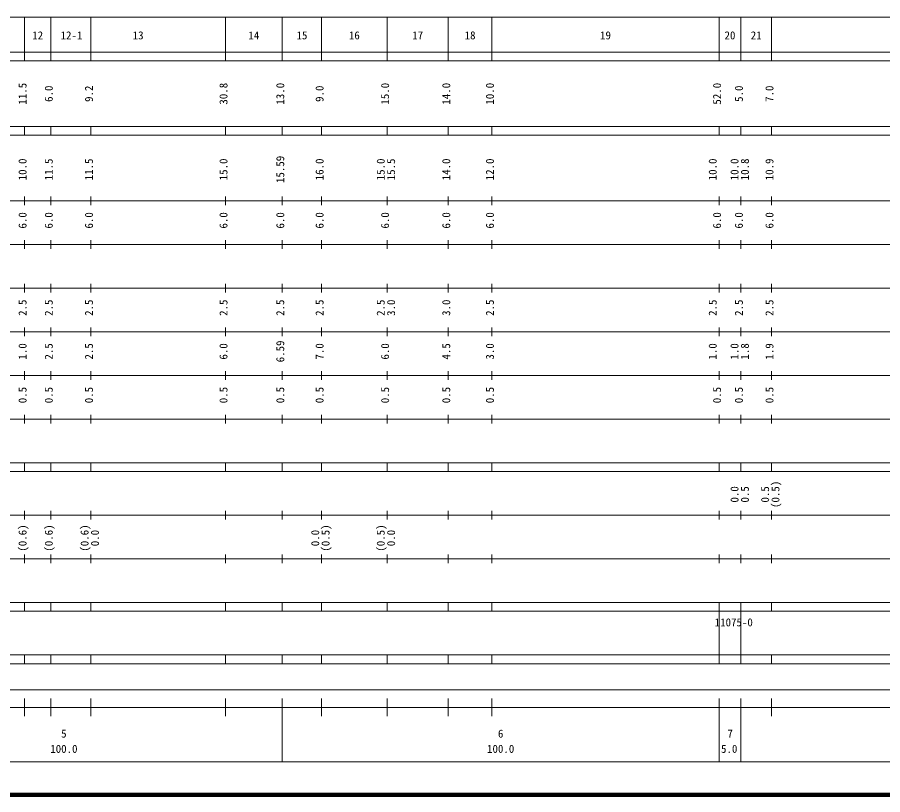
# Model space of a CAD drawing. Units: millimetres on the paper, enlarged 1000 times. Extents: x 40000 to 680000, y 20000 to 380000.
# Drawn here: x 307337 to 505464, y 20000 to 198000 of the extents above; entities that cross this region are included whole.
import ezdxf
from ezdxf.enums import TextEntityAlignment as Align

# ---------------------------------------------------------------- set-up
doc = ezdxf.new("R2010")
doc.units = ezdxf.units.MM
doc.header["$LTSCALE"] = 1000
doc.layers.add('M-TTL', color=2, linetype='Continuous', lineweight=140)
doc.layers.add('M-TTL-BAND', color=7, linetype='Continuous', lineweight=13)
doc.styles.add('ＭＳ ゴシック', font='')
doc.styles.get('ＭＳ ゴシック').set_extended_font_data('MS Gothic')

msp = doc.modelspace()

# ---------------------------------------------------------------- linework, layer by layer
at = {"layer": 'M-TTL'}
msp.add_line((40000, 20000), (680000, 20000), dxfattribs=at)
at = {"layer": 'M-TTL-BAND'}
for p, q in [((68000, 198000), (579000, 198000)), ((309000, 188000), (309000, 198000)), ((315000, 188000), (315000, 198000)), ((324200, 188000), (324200, 198000)), ((355000, 188000), (355000, 198000)), ((368000, 188000), (368000, 198000)), ((377000, 188000), (377000, 198000)), ((392000, 188000), (392000, 198000)), ((406000, 188000), (406000, 198000)), ((416000, 188000), (416000, 198000)), ((468000, 188000), (468000, 198000)), ((473000, 188000), (473000, 198000)), ((480000, 188000), (480000, 198000)), ((40000, 190000), (579000, 190000)), ((40000, 188000), (579000, 188000)), ((40000, 173000), (579000, 173000)), ((309000, 171000), (309000, 173000)), ((315000, 171000), (315000, 173000)), ((324200, 171000), (324200, 173000)), ((355000, 171000), (355000, 173000)), ((368000, 171000), (368000, 173000)), ((377000, 171000), (377000, 173000)), ((392000, 171000), (392000, 173000)), ((406000, 171000), (406000, 173000)), ((416000, 171000), (416000, 173000)), ((468000, 171000), (468000, 173000)), ((473000, 171000), (473000, 173000)), ((480000, 171000), (480000, 173000)), ((40000, 171000), (579000, 171000)), ((309000, 155000), (309000, 157000)), ((315000, 155000), (315000, 157000)), ((324200, 155000), (324200, 157000)), ((355000, 155000), (355000, 157000)), ((368000, 155000), (368000, 157000)), ((377000, 155000), (377000, 157000)), ((392000, 155000), (392000, 157000)), ((406000, 155000), (406000, 157000)), ((416000, 155000), (416000, 157000)), ((468000, 155000), (468000, 157000)), ((473000, 155000), (473000, 157000)), ((480000, 155000), (480000, 157000)), ((40000, 156000), (579000, 156000)), ((309000, 145000), (309000, 147000)), ((315000, 145000), (315000, 147000)), ((324200, 145000), (324200, 147000)), ((355000, 145000), (355000, 147000)), ((368000, 145000), (368000, 147000)), ((377000, 145000), (377000, 147000)), ((392000, 145000), (392000, 147000)), ((406000, 145000), (406000, 147000)), ((416000, 145000), (416000, 147000)), ((468000, 145000), (468000, 147000)), ((473000, 145000), (473000, 147000)), ((480000, 145000), (480000, 147000)), ((46000, 146000), (579000, 146000)), ((309000, 135000), (309000, 137000)), ((315000, 135000), (315000, 137000)), ((324200, 135000), (324200, 137000)), ((355000, 135000), (355000, 137000)), ((368000, 135000), (368000, 137000)), ((377000, 135000), (377000, 137000)), ((392000, 135000), (392000, 137000)), ((406000, 135000), (406000, 137000)), ((416000, 135000), (416000, 137000)), ((468000, 135000), (468000, 137000)), ((473000, 135000), (473000, 137000)), ((480000, 135000), (480000, 137000)), ((52000, 136000), (579000, 136000)), ((309000, 125000), (309000, 127000)), ((315000, 125000), (315000, 127000)), ((324200, 125000), (324200, 127000)), ((355000, 125000), (355000, 127000)), ((368000, 125000), (368000, 127000)), ((377000, 125000), (377000, 127000)), ((392000, 125000), (392000, 127000)), ((406000, 125000), (406000, 127000)), ((416000, 125000), (416000, 127000)), ((468000, 125000), (468000, 127000)), ((473000, 125000), (473000, 127000)), ((480000, 125000), (480000, 127000)), ((46000, 126000), (579000, 126000)), ((309000, 115000), (309000, 117000)), ((315000, 115000), (315000, 117000)), ((324200, 115000), (324200, 117000)), ((355000, 115000), (355000, 117000)), ((368000, 115000), (368000, 117000)), ((377000, 115000), (377000, 117000)), ((392000, 115000), (392000, 117000)), ((406000, 115000), (406000, 117000)), ((416000, 115000), (416000, 117000)), ((468000, 115000), (468000, 117000)), ((473000, 115000), (473000, 117000)), ((480000, 115000), (480000, 117000)), ((52000, 116000), (579000, 116000)), ((309000, 105000), (309000, 107000)), ((315000, 105000), (315000, 107000)), ((324200, 105000), (324200, 107000)), ((355000, 105000), (355000, 107000)), ((368000, 105000), (368000, 107000)), ((377000, 105000), (377000, 107000)), ((392000, 105000), (392000, 107000)), ((406000, 105000), (406000, 107000)), ((416000, 105000), (416000, 107000)), ((468000, 105000), (468000, 107000)), ((473000, 105000), (473000, 107000)), ((480000, 105000), (480000, 107000)), ((46000, 106000), (579000, 106000)), ((40000, 96000), (579000, 96000)), ((309000, 94000), (309000, 96000)), ((315000, 94000), (315000, 96000)), ((324200, 94000), (324200, 96000)), ((355000, 94000), (355000, 96000)), ((368000, 94000), (368000, 96000)), ((377000, 94000), (377000, 96000)), ((392000, 94000), (392000, 96000)), ((406000, 94000), (406000, 96000)), ((416000, 94000), (416000, 96000)), ((468000, 94000), (468000, 96000)), ((473000, 94000), (473000, 96000)), ((480000, 94000), (480000, 96000)), ((40000, 94000), (579000, 94000)), ((49000, 84000), (579000, 84000)), ((309000, 83000), (309000, 85000)), ((315000, 83000), (315000, 85000)), ((324200, 83000), (324200, 85000)), ((355000, 83000), (355000, 85000)), ((368000, 83000), (368000, 85000)), ((377000, 83000), (377000, 85000)), ((392000, 83000), (392000, 85000)), ((406000, 83000), (406000, 85000)), ((416000, 83000), (416000, 85000)), ((468000, 83000), (468000, 85000)), ((473000, 83000), (473000, 85000)), ((480000, 83000), (480000, 85000)), ((40000, 74000), (579000, 74000)), ((309000, 73000), (309000, 75000)), ((315000, 73000), (315000, 75000)), ((324200, 73000), (324200, 75000)), ((355000, 73000), (355000, 75000)), ((368000, 73000), (368000, 75000)), ((377000, 73000), (377000, 75000)), ((392000, 73000), (392000, 75000)), ((406000, 73000), (406000, 75000)), ((416000, 73000), (416000, 75000)), ((468000, 73000), (468000, 75000)), ((473000, 73000), (473000, 75000)), ((480000, 73000), (480000, 75000)), ((40000, 64000), (579000, 64000)), ((309000, 62000), (309000, 64000)), ((315000, 62000), (315000, 64000)), ((324200, 62000), (324200, 64000)), ((355000, 62000), (355000, 64000)), ((368000, 62000), (368000, 64000)), ((377000, 62000), (377000, 64000)), ((392000, 62000), (392000, 64000)), ((406000, 62000), (406000, 64000)), ((416000, 62000), (416000, 64000)), ((468000, 62000), (468000, 64000)), ((473000, 62000), (473000, 64000)), ((480000, 62000), (480000, 64000)), ((40000, 62000), (579000, 62000)), ((468000, 52000), (468000, 62000)), ((473000, 52000), (473000, 62000)), ((40000, 52000), (579000, 52000)), ((309000, 50000), (309000, 52000)), ((315000, 50000), (315000, 52000)), ((324200, 50000), (324200, 52000)), ((355000, 50000), (355000, 52000)), ((368000, 50000), (368000, 52000)), ((377000, 50000), (377000, 52000)), ((392000, 50000), (392000, 52000)), ((406000, 50000), (406000, 52000)), ((416000, 50000), (416000, 52000)), ((468000, 50000), (468000, 52000)), ((473000, 50000), (473000, 52000)), ((480000, 50000), (480000, 52000)), ((40000, 50000), (579000, 50000)), ((71000, 44000), (564554, 44000)), ((309000, 38000), (309000, 42000)), ((315000, 38000), (315000, 42000)), ((324200, 38000), (324200, 42000)), ((355000, 38000), (355000, 42000)), ((368000, 27500), (368000, 42000)), ((377000, 38000), (377000, 42000)), ((392000, 38000), (392000, 42000)), ((406000, 38000), (406000, 42000)), ((416000, 38000), (416000, 42000)), ((468000, 27500), (468000, 42000)), ((473000, 27500), (473000, 42000)), ((480000, 38000), (480000, 42000)), ((40000, 40000), (579000, 40000)), ((68000, 27500), (579000, 27500))]:
    msp.add_line(p, q, dxfattribs=at)

# ---------------------------------------------------------------- texts
at = {"layer": 'M-TTL-BAND', "style": 'ＭＳ ゴシック'}
for s, p in [('12', (312000, 192405)), ('12-1', (319740, 192405)), ('13', (335000, 192405)), ('14', (361500, 192405)), ('15', (372500, 192405)), ('16', (384500, 192405)), ('17', (399000, 192405)), ('18', (411000, 192405)), ('19', (442000, 192405)), ('20', (470500, 192405)), ('21', (476500, 192405)), ('5', (318000, 32523)), ('6', (418000, 32523)), ('7', (470541, 32523)), ('100.0', (318000, 29033)), ('100.0', (418000, 29033)), ('5.0', (470324, 29033))]:
    msp.add_text(s, height=1833, dxfattribs=at).set_placement(p, align=Align.BOTTOM_CENTER)
for s, p in [('11.5', (310000, 180500)), ('30.8', (356000, 180500)), ('13.0', (369000, 180500)), ('15.0', (393000, 180500)), ('14.0', (407000, 180500)), ('10.0', (417000, 180500)), ('52.0', (469000, 180500)), ('6.0', (316000, 180500)), ('9.2', (325200, 180500)), ('9.0', (378000, 180500)), ('5.0', (474000, 180500)), ('7.0', (481000, 180500)), ('10.0', (310000, 163174)), ('11.5', (316000, 163174)), ('11.5', (325200, 163174)), ('15.0', (356000, 163174)), ('15.59', (369000, 163174)), ('16.0', (378000, 163174)), ('15.0', (392000, 163174)), ('15.5', (394370, 163174)), ('14.0', (407000, 163174)), ('12.0', (417000, 163174)), ('10.0', (468000, 163174)), ('10.0', (473000, 163174)), ('10.8', (475370, 163174)), ('10.9', (481000, 163174)), ('6.0', (310000, 151500)), ('6.0', (316000, 151500)), ('6.0', (325200, 151500)), ('6.0', (356000, 151500)), ('6.0', (369000, 151500)), ('6.0', (378000, 151500)), ('6.0', (393000, 151500)), ('6.0', (407000, 151500)), ('6.0', (417000, 151500)), ('6.0', (469000, 151500)), ('6.0', (474000, 151500)), ('6.0', (481000, 151500)), ('2.5', (310000, 131500)), ('2.5', (316000, 131500)), ('2.5', (325200, 131500)), ('2.5', (356000, 131500)), ('2.5', (369000, 131500)), ('2.5', (378000, 131500)), ('2.5', (392000, 131500)), ('3.0', (394370, 131500)), ('3.0', (407000, 131500)), ('2.5', (417000, 131500)), ('2.5', (468000, 131500)), ('2.5', (474000, 131500)), ('2.5', (481000, 131500)), ('1.0', (310000, 121500)), ('2.5', (316000, 121500)), ('2.5', (325200, 121500)), ('6.0', (356000, 121500)), ('6.59', (369000, 121500)), ('7.0', (378000, 121500)), ('6.0', (393000, 121500)), ('4.5', (407000, 121500)), ('3.0', (417000, 121500)), ('1.0', (468000, 121500)), ('1.0', (473000, 121500)), ('1.8', (475370, 121500)), ('1.9', (481000, 121500)), ('0.5', (310000, 111500)), ('0.5', (316000, 111500)), ('0.5', (325200, 111500)), ('0.5', (356000, 111500)), ('0.5', (369000, 111500)), ('0.5', (378000, 111500)), ('0.5', (393000, 111500)), ('0.5', (407000, 111500)), ('0.5', (417000, 111500)), ('0.5', (469000, 111500)), ('0.5', (474000, 111500)), ('0.5', (481000, 111500)), ('(0.5)', (482370, 88764)), ('0.0', (473000, 88764)), ('0.5', (475370, 88764)), ('0.5', (480000, 88764)), ('(0.6)', (310000, 78764)), ('(0.6)', (316000, 78764)), ('(0.6)', (324200, 78764)), ('(0.5)', (379370, 78764)), ('(0.5)', (392000, 78764)), ('0.0', (326570, 78764)), ('0.0', (377000, 78764)), ('0.0', (394370, 78764))]:
    msp.add_text(s, height=1833, rotation=90, dxfattribs=at).set_placement(p, align=Align.BOTTOM_CENTER)
msp.add_text('11075-0', height=1833, dxfattribs=at).set_placement((467000, 58000), align=Align.BOTTOM_LEFT)

doc.saveas('drawing.dxf')
